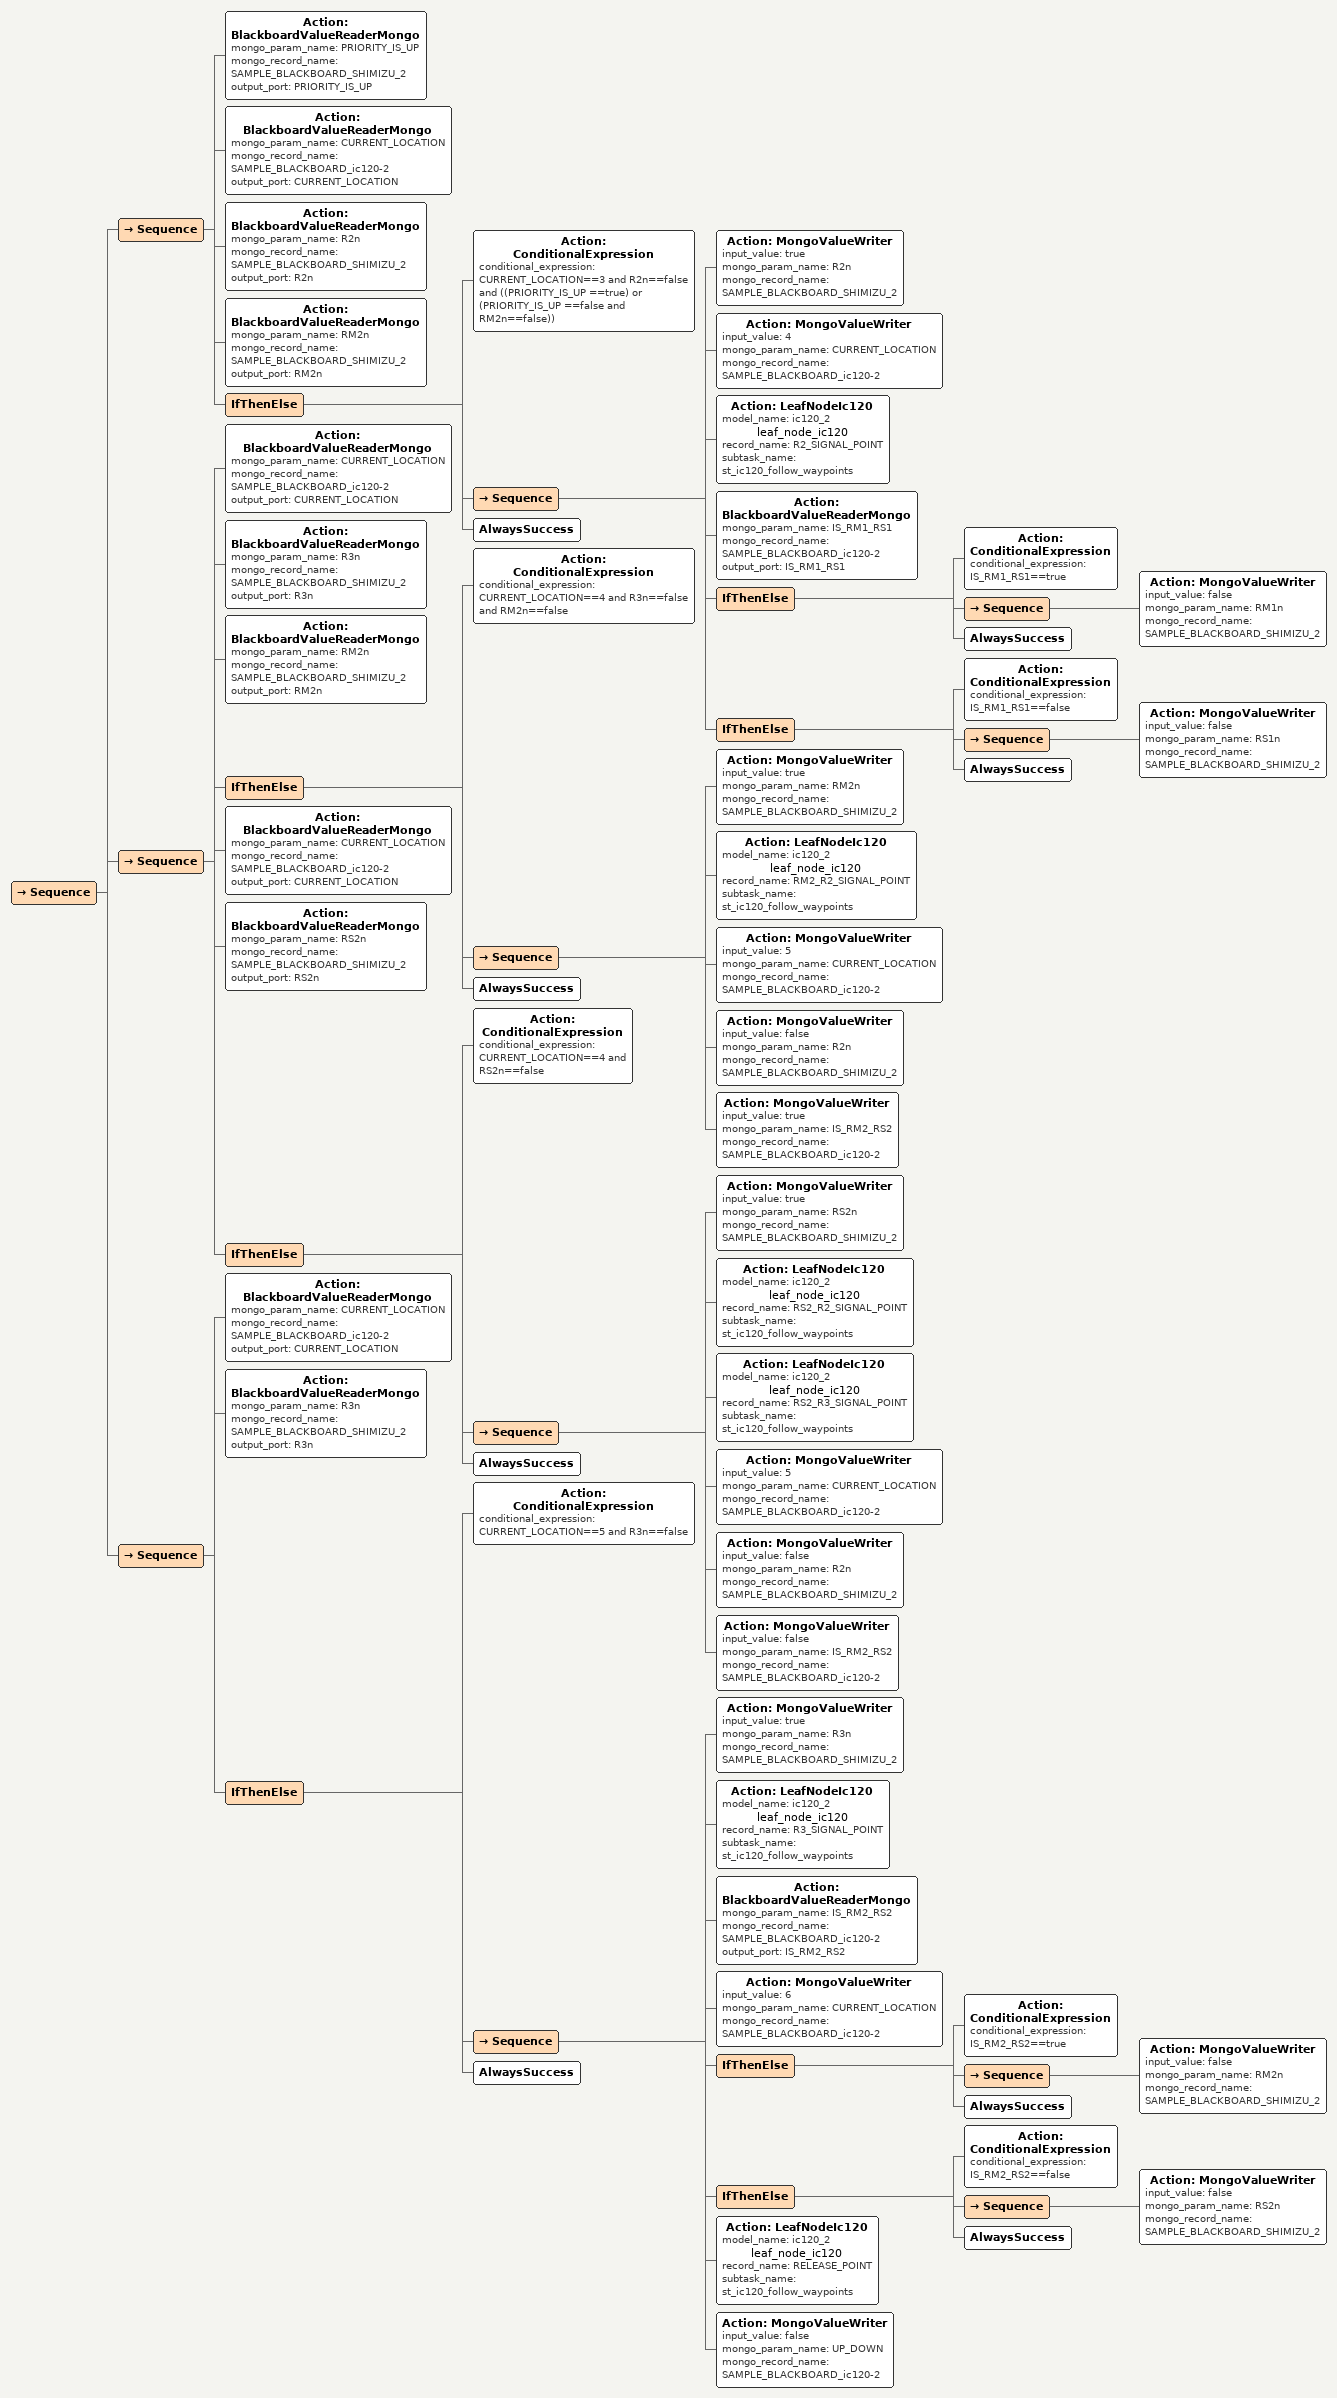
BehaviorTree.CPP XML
<Sequence>
    <Sequence>
        <Action ID="BlackboardValueReaderMongo" mongo_param_name="PRIORITY_IS_UP" mongo_record_name="SAMPLE_BLACKBOARD_SHIMIZU_2" output_port="PRIORITY_IS_UP"/>
        <Action ID="BlackboardValueReaderMongo" mongo_param_name="CURRENT_LOCATION" mongo_record_name="SAMPLE_BLACKBOARD_ic120-2" output_port="CURRENT_LOCATION"/>
        <Action ID="BlackboardValueReaderMongo" mongo_param_name="R2n" mongo_record_name="SAMPLE_BLACKBOARD_SHIMIZU_2" output_port="R2n"/>
        <Action ID="BlackboardValueReaderMongo" mongo_param_name="RM2n" mongo_record_name="SAMPLE_BLACKBOARD_SHIMIZU_2" output_port="RM2n"/>
        <IfThenElse>
            <Action ID="ConditionalExpression" conditional_expression="CURRENT_LOCATION==3 and R2n==false and  ((PRIORITY_IS_UP ==true)  or (PRIORITY_IS_UP ==false and RM2n==false))"/>
            <Sequence>
                <Action ID="MongoValueWriter" input_value="true" mongo_param_name="R2n" mongo_record_name="SAMPLE_BLACKBOARD_SHIMIZU_2"/>
                <Action ID="MongoValueWriter" input_value="4" mongo_param_name="CURRENT_LOCATION" mongo_record_name="SAMPLE_BLACKBOARD_ic120-2"/>
                <Action ID="LeafNodeIc120" model_name="ic120_2" name="leaf_node_ic120" record_name="R2_SIGNAL_POINT" subtask_name="st_ic120_follow_waypoints"/>
                <Action ID="BlackboardValueReaderMongo" mongo_param_name="IS_RM1_RS1" mongo_record_name="SAMPLE_BLACKBOARD_ic120-2" output_port="IS_RM1_RS1"/>
                <IfThenElse>
                    <Action ID="ConditionalExpression" conditional_expression="IS_RM1_RS1==true"/>
                    <Sequence>
                        <Action ID="MongoValueWriter" input_value="false" mongo_param_name="RM1n" mongo_record_name="SAMPLE_BLACKBOARD_SHIMIZU_2"/>
                    </Sequence>
                    <AlwaysSuccess/>
                </IfThenElse>
                <IfThenElse>
                    <Action ID="ConditionalExpression" conditional_expression="IS_RM1_RS1==false"/>
                    <Sequence>
                        <Action ID="MongoValueWriter" input_value="false" mongo_param_name="RS1n" mongo_record_name="SAMPLE_BLACKBOARD_SHIMIZU_2"/>
                    </Sequence>
                    <AlwaysSuccess/>
                </IfThenElse>
            </Sequence>
            <AlwaysSuccess/>
        </IfThenElse>
    </Sequence>
    <Sequence>
        <Action ID="BlackboardValueReaderMongo" mongo_param_name="CURRENT_LOCATION" mongo_record_name="SAMPLE_BLACKBOARD_ic120-2" output_port="CURRENT_LOCATION"/>
        <Action ID="BlackboardValueReaderMongo" mongo_param_name="R3n" mongo_record_name="SAMPLE_BLACKBOARD_SHIMIZU_2" output_port="R3n"/>
        <Action ID="BlackboardValueReaderMongo" mongo_param_name="RM2n" mongo_record_name="SAMPLE_BLACKBOARD_SHIMIZU_2" output_port="RM2n"/>
        <IfThenElse>
            <Action ID="ConditionalExpression" conditional_expression="CURRENT_LOCATION==4 and R3n==false and RM2n==false"/>
            <Sequence>
                <Action ID="MongoValueWriter" input_value="true" mongo_param_name="RM2n" mongo_record_name="SAMPLE_BLACKBOARD_SHIMIZU_2"/>
                <Action ID="LeafNodeIc120" model_name="ic120_2" name="leaf_node_ic120" record_name="RM2_R2_SIGNAL_POINT" subtask_name="st_ic120_follow_waypoints"/>
                <Action ID="MongoValueWriter" input_value="5" mongo_param_name="CURRENT_LOCATION" mongo_record_name="SAMPLE_BLACKBOARD_ic120-2"/>
                <Action ID="MongoValueWriter" input_value="false" mongo_param_name="R2n" mongo_record_name="SAMPLE_BLACKBOARD_SHIMIZU_2"/>
                <Action ID="MongoValueWriter" input_value="true" mongo_param_name="IS_RM2_RS2" mongo_record_name="SAMPLE_BLACKBOARD_ic120-2"/>
            </Sequence>
            <AlwaysSuccess/>
        </IfThenElse>
        <Action ID="BlackboardValueReaderMongo" mongo_param_name="CURRENT_LOCATION" mongo_record_name="SAMPLE_BLACKBOARD_ic120-2" output_port="CURRENT_LOCATION"/>
        <Action ID="BlackboardValueReaderMongo" mongo_param_name="RS2n" mongo_record_name="SAMPLE_BLACKBOARD_SHIMIZU_2" output_port="RS2n"/>
        <IfThenElse>
            <Action ID="ConditionalExpression" conditional_expression="CURRENT_LOCATION==4 and RS2n==false"/>
            <Sequence>
                <Action ID="MongoValueWriter" input_value="true" mongo_param_name="RS2n" mongo_record_name="SAMPLE_BLACKBOARD_SHIMIZU_2"/>
                <Action ID="LeafNodeIc120" model_name="ic120_2" name="leaf_node_ic120" record_name="RS2_R2_SIGNAL_POINT" subtask_name="st_ic120_follow_waypoints"/>
                <Action ID="LeafNodeIc120" model_name="ic120_2" name="leaf_node_ic120" record_name="RS2_R3_SIGNAL_POINT" subtask_name="st_ic120_follow_waypoints"/>
                <Action ID="MongoValueWriter" input_value="5" mongo_param_name="CURRENT_LOCATION" mongo_record_name="SAMPLE_BLACKBOARD_ic120-2"/>
                <Action ID="MongoValueWriter" input_value="false" mongo_param_name="R2n" mongo_record_name="SAMPLE_BLACKBOARD_SHIMIZU_2"/>
                <Action ID="MongoValueWriter" input_value="false" mongo_param_name="IS_RM2_RS2" mongo_record_name="SAMPLE_BLACKBOARD_ic120-2"/>
            </Sequence>
            <AlwaysSuccess/>
        </IfThenElse>
    </Sequence>
    <Sequence>
        <Action ID="BlackboardValueReaderMongo" mongo_param_name="CURRENT_LOCATION" mongo_record_name="SAMPLE_BLACKBOARD_ic120-2" output_port="CURRENT_LOCATION"/>
        <Action ID="BlackboardValueReaderMongo" mongo_param_name="R3n" mongo_record_name="SAMPLE_BLACKBOARD_SHIMIZU_2" output_port="R3n"/>
        <IfThenElse>
            <Action ID="ConditionalExpression" conditional_expression="CURRENT_LOCATION==5 and R3n==false"/>
            <Sequence>
                <Action ID="MongoValueWriter" input_value="true" mongo_param_name="R3n" mongo_record_name="SAMPLE_BLACKBOARD_SHIMIZU_2"/>
                <Action ID="LeafNodeIc120" model_name="ic120_2" name="leaf_node_ic120" record_name="R3_SIGNAL_POINT" subtask_name="st_ic120_follow_waypoints"/>
                <Action ID="BlackboardValueReaderMongo" mongo_param_name="IS_RM2_RS2" mongo_record_name="SAMPLE_BLACKBOARD_ic120-2" output_port="IS_RM2_RS2"/>
                <Action ID="MongoValueWriter" input_value="6" mongo_param_name="CURRENT_LOCATION" mongo_record_name="SAMPLE_BLACKBOARD_ic120-2"/>
                <IfThenElse>
                    <Action ID="ConditionalExpression" conditional_expression="IS_RM2_RS2==true"/>
                    <Sequence>
                        <Action ID="MongoValueWriter" input_value="false" mongo_param_name="RM2n" mongo_record_name="SAMPLE_BLACKBOARD_SHIMIZU_2"/>
                    </Sequence>
                    <AlwaysSuccess/>
                </IfThenElse>
                <IfThenElse>
                    <Action ID="ConditionalExpression" conditional_expression="IS_RM2_RS2==false"/>
                    <Sequence>
                        <Action ID="MongoValueWriter" input_value="false" mongo_param_name="RS2n" mongo_record_name="SAMPLE_BLACKBOARD_SHIMIZU_2"/>
                    </Sequence>
                    <AlwaysSuccess/>
                </IfThenElse>
                <Action ID="LeafNodeIc120" model_name="ic120_2" name="leaf_node_ic120" record_name="RELEASE_POINT" subtask_name="st_ic120_follow_waypoints"/>
                <Action ID="MongoValueWriter" input_value="false" mongo_param_name="UP_DOWN" mongo_record_name="SAMPLE_BLACKBOARD_ic120-2"/>
            </Sequence>
            <AlwaysSuccess/>
        </IfThenElse>
    </Sequence>
</Sequence>
